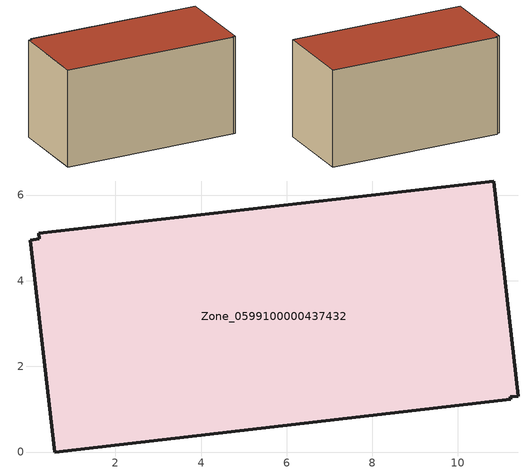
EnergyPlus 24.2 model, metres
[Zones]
Zone_0599100000437432
 floor ground (C_G): 0.22,4.98 0.2,5.11 10.83,6.33 11.4,1.31 11.22,1.29 11.23,1.24 0.58,0 0.02,4.95 z0
 wall outside (C_F): 0.2,5.11 0.22,4.98 0.02,4.95 0.58,0 11.23,1.24 11.22,1.29 11.4,1.31 10.83,6.33 0.2,5.11 z0:6.07
 roof outside (C_R): 0.22,4.98 0.02,4.95 0.58,0 11.23,1.24 11.22,1.29 11.4,1.31 10.83,6.33 0.2,5.11 z6.07
[BUILDING]
Pand.0599100000437432: North Axis=0; Terrain=City; Loads Convergence Tolerance Value=0.04; Temperature Convergence Tolerance Value=0.4; Solar Distribution=FullExterior; Maximum Number of Warmup Days=25; Minimum Number of Warmup Days=1
[Site:Location]
Rotterdam.The.Hague.AP_ZH_NLD Design_Conditions: Latitude=51.96; Longitude=4.45; Time Zone=1; Elevation=-4.5
[SITE:GROUNDTEMPERATURE:BUILDINGSURFACE]
18, 18, 18, 18, 18, 18, 18, 18, 18, 18, 18, 18
[MATERIAL] Thermal Absorptance=0.9; Solar Absorptance=0.7; Visible Absorptance=0.7
Name | Roughness | Thickness | Conductivity | Density | Specific Heat
G.TI.2006-2014 | MediumSmooth | 0.15 | 0.06 | 540 | 1210
F.TI.2006-2014 | Rough | 0.3 | 0.12 | 1920 | 840
R.TI.2006-2014 | MediumRough | 0.2 | 0.08 | 1500 | 1000
[CONSTRUCTION]
C_G: G.TI.2006-2014
C_F: F.TI.2006-2014
C_R: R.TI.2006-2014
[ZONE]
Zone_0599100000437432: Type=1; Multiplier=1; Ceiling Height=Autocalculate; Volume=Autocalculate; Floor Area=autocalculate; Part of Total Floor Area=Yes
[ZONEINFILTRATION:DESIGNFLOWRATE]
Infil_Zone_0599100000437432: Zone or ZoneList or Space or SpaceList=Zone_0599100000437432; Schedule=AlwaysOn; Design Flow Rate Calculation Method=Flow/Area; Flow Rate per Floor Area=0.0015; Constant Term Coefficient=1; Temperature Term Coefficient=0; Velocity Term Coefficient=0; Velocity Squared Term Coefficient=0
[HVACTEMPLATE:ZONE:IDEALLOADSAIRSYSTEM]
Zone_0599100000437432: Maximum Heating Supply Air Temperature=50; Minimum Cooling Supply Air Temperature=13; Maximum Heating Supply Air Humidity Ratio=0.0156; Minimum Cooling Supply Air Humidity Ratio=0.0077; Heating Limit=NoLimit; Cooling Limit=NoLimit; Dehumidification Control Type=ConstantSensibleHeatRatio; Cooling Sensible Heat Ratio=0.7; Dehumidification Setpoint=60; Humidification Control Type=None; Humidification Setpoint=30; Outdoor Air Method=None; Outdoor Air Flow Rate per Person=0.00944; Outdoor Air Flow Rate per Zone Floor Area=0; Outdoor Air Flow Rate per Zone=0; Demand Controlled Ventilation Type=None; Outdoor Air Economizer Type=NoEconomizer; Heat Recovery Type=None; Sensible Heat Recovery Effectiveness=0.7; Latent Heat Recovery Effectiveness=0.65
[ZONECONTROL:THERMOSTAT]
ThermostatControl_Zone_0599100000437432: Zone or ZoneList=Zone_0599100000437432; Control Type Schedule=DualSetpointControlType; Control 1=Thermostat_Zone_0599100000437432; Temperature Difference Between Cutout And Setpoint=0
[THERMOSTATSETPOINT:DUALSETPOINT]
Thermostat_Zone_0599100000437432: Heating Setpoint Temperature Schedule=HeatingSetpoint_Zone_0599100000437432; Cooling Setpoint Temperature Schedule=CoolingSetpoint_Zone_0599100000437432
[SCHEDULE:COMPACT]
HeatingSetpoint_Zone_0599100000437432: Through: 12/31, For: AllDays, Until: 24:00, 21
CoolingSetpoint_Zone_0599100000437432: Through: 12/31, For: AllDays, Until: 24:00, 24
DualSetpointControlType: Through: 12/31, For: AllDays, Until: 24:00, 4
AlwaysOn: Through: 12/31, For: AllDays, Until: 24:00, 1
